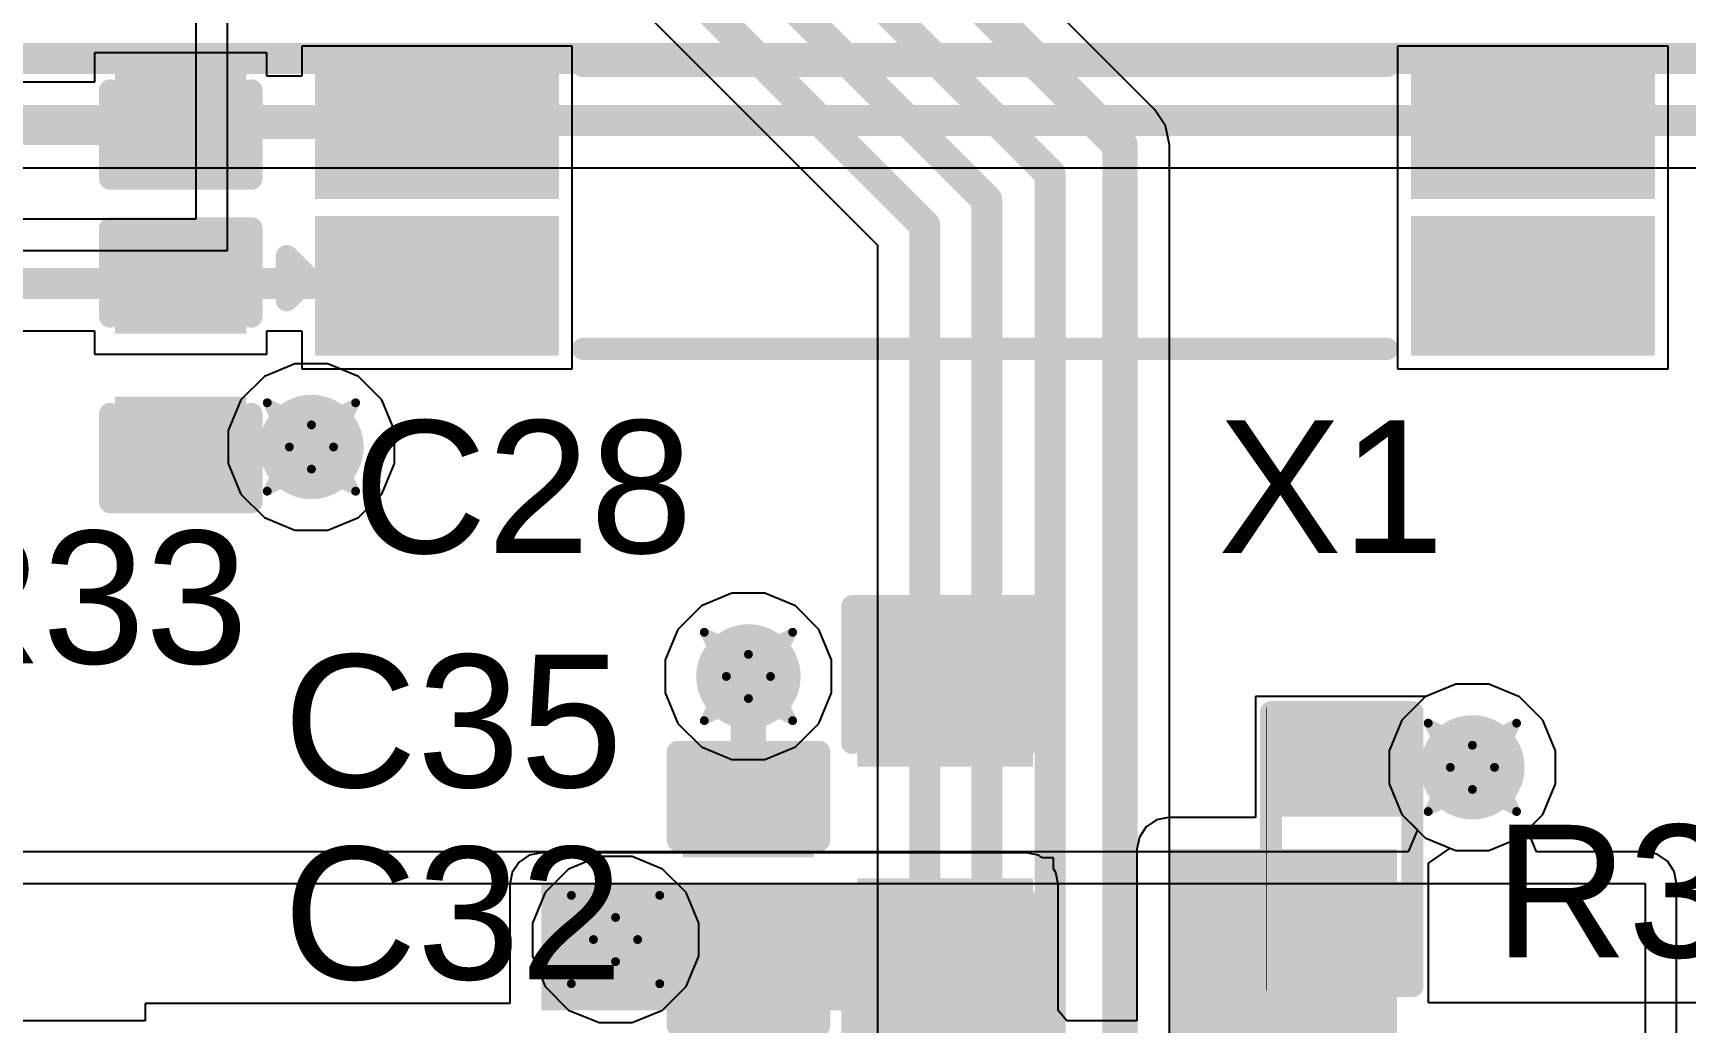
# Model space of a CAD drawing. Header units: inches. Extents: x -3 to 289, y -11 to 89.
# Drawn here: x 108.51 to 118.01, y 8.44 to 14.13 of the extents above; entities that cross this region are included whole.
import ezdxf

# ---------------------------------------------------------------- set-up
doc = ezdxf.new("R2010")
doc.units = ezdxf.units.IN
for name, color, linetype in [('Bottom Layer', 5, 'Continuous'), ('Drill Drawing', 1, 'Continuous'), ('Layer 1', 16, 'Continuous'), ('Layer 2', 76, 'Continuous'), ('Top Layer', 1, 'Continuous'), ('Top Overlay', 2, 'Continuous'), ('Top Paste', 8, 'Continuous'), ('Top Solder', 216, 'Continuous'), ('Via Holes', 16, 'Continuous')]:
    doc.layers.add(name, color=color, linetype=linetype)
doc.styles.add('Arial', font='', dxfattribs={"height": 0.2})
doc.styles.get('Arial').set_extended_font_data('Arial')

# ---------------------------------------------------------------- blocks, each defined once
blk = doc.blocks.new('MC_146__14')
at = {"layer": 'Top Layer'}
for points in [[(-3.75, 0.75), (-2.55, 0.75), (-2.55, 0.15), (-3.75, 0.15)], [(2.55, 0.75), (3.75, 0.75), (3.75, 0.15), (2.55, 0.15)], [(-3.75, -0.15), (-2.55, -0.15), (-2.55, -0.75), (-3.75, -0.75)], [(2.55, -0.15), (3.75, -0.15), (3.75, -0.75), (2.55, -0.75)]]:
    blk.add_hatch(color=1, dxfattribs=at).paths.add_polyline_path(points)
at = {"layer": 'Top Paste'}
for points in [[(-3.75, 0.75), (-2.55, 0.75), (-2.55, 0.15), (-3.75, 0.15)], [(2.55, 0.75), (3.75, 0.75), (3.75, 0.15), (2.55, 0.15)], [(-3.75, -0.15), (-2.55, -0.15), (-2.55, -0.75), (-3.75, -0.75)], [(2.55, -0.15), (3.75, -0.15), (3.75, -0.75), (2.55, -0.75)]]:
    blk.add_hatch(color=8, dxfattribs=at).paths.add_polyline_path(points)
at = {"layer": 'Top Solder'}
for points in [[(-3.8516, 0.8516), (-2.4484, 0.8516), (-2.4484, 0.0484), (-3.8516, 0.0484)], [(2.4484, 0.8516), (3.8516, 0.8516), (3.8516, 0.0484), (2.4484, 0.0484)], [(-3.8516, -0.0484), (-2.4484, -0.0484), (-2.4484, -0.8516), (-3.8516, -0.8516)], [(2.4484, -0.0484), (3.8516, -0.0484), (3.8516, -0.8516), (2.4484, -0.8516)]]:
    blk.add_hatch(color=216, dxfattribs=at).paths.add_polyline_path(points)
at = {"layer": 'Top Overlay'}
for points in [[(-2.3114, 0.8128, 0.127, 0.127, 0), (2.3114, 0.8128, 0.127, 0.127, 0)], [(-4.0132, -0.2794, 0.127, 0.127, 0), (-3.8862, -0.4064, 0.127, 0.127, 0)], [(-4.0132, -0.5334, 0.127, 0.127, 0), (-4.0132, -0.2794, 0.127, 0.127, 0)], [(-4.0132, -0.5334, 0.127, 0.127, 0), (-3.8862, -0.4064, 0.127, 0.127, 0)], [(-2.3114, -0.8128, 0.127, 0.127, 0), (2.3114, -0.8128, 0.127, 0.127, 0)]]:
    blk.add_lwpolyline(points, format="xyseb", dxfattribs=at)
for points in [[(-2.3432, 0.8128, 0.0635, 0.0635, 1), (-2.2797, 0.8128, 0.0635, 0.0635, 1)], [(2.2797, 0.8128, 0.0635, 0.0635, 1), (2.3432, 0.8128, 0.0635, 0.0635, 1)], [(-4.045, -0.2794, 0.0635, 0.0635, 1), (-3.9815, -0.2794, 0.0635, 0.0635, 1)], [(-4.045, -0.2794, 0.0635, 0.0635, 1), (-3.9815, -0.2794, 0.0635, 0.0635, 1)], [(-3.9179, -0.4064, 0.0635, 0.0635, 1), (-3.8544, -0.4064, 0.0635, 0.0635, 1)], [(-3.9179, -0.4064, 0.0635, 0.0635, 1), (-3.8544, -0.4064, 0.0635, 0.0635, 1)], [(-4.045, -0.5334, 0.0635, 0.0635, 1), (-3.9815, -0.5334, 0.0635, 0.0635, 1)], [(-4.045, -0.5334, 0.0635, 0.0635, 1), (-3.9815, -0.5334, 0.0635, 0.0635, 1)], [(-2.3432, -0.8128, 0.0635, 0.0635, 1), (-2.2797, -0.8128, 0.0635, 0.0635, 1)], [(2.2797, -0.8128, 0.0635, 0.0635, 1), (2.3432, -0.8128, 0.0635, 0.0635, 1)]]:
    blk.add_lwpolyline(points, format="xyseb", close=True, dxfattribs=at)
blk = doc.blocks.new('R___0402_35')
at = {"layer": 'Top Layer'}
for points in [[(-0.6985, -0.3175), (-0.6985, 0.3175), (-0.2413, 0.3175), (-0.2413, -0.3175)], [(0.2413, -0.3175), (0.2413, 0.3175), (0.6985, 0.3175), (0.6985, -0.3175)]]:
    blk.add_hatch(color=1, dxfattribs=at).paths.add_polyline_path(points)
at = {"layer": 'Top Paste'}
for points in [[(-0.6985, -0.3175), (-0.6985, 0.3175), (-0.2413, 0.3175), (-0.2413, -0.3175)], [(0.2413, -0.3175), (0.2413, 0.3175), (0.6985, 0.3175), (0.6985, -0.3175)]]:
    blk.add_hatch(color=8, dxfattribs=at).paths.add_polyline_path(points)
at = {"layer": 'Top Solder'}
for points in [[(-0.7535, -0.3725), (-0.7535, 0.3725), (-0.1863, 0.3725), (-0.1863, -0.3725)], [(0.1863, -0.3725), (0.1863, 0.3725), (0.7535, 0.3725), (0.7535, -0.3725)]]:
    blk.add_hatch(color=216, dxfattribs=at).paths.add_polyline_path(points)
at = {"layer": 'Top Overlay'}
for points in [[(0.7874, 0.4064, 0.127, 0.127, 0), (-0.7874, 0.4064, 0.127, 0.127, 0)], [(-0.7874, -0.4064, 0.127, 0.127, 0), (-0.7874, 0.4064, 0.127, 0.127, 0)], [(0.7874, -0.4064, 0.127, 0.127, 0), (0.7874, 0.4064, 0.127, 0.127, 0)], [(0.7874, -0.4064, 0.127, 0.127, 0), (-0.7874, -0.4064, 0.127, 0.127, 0)], [(0.8128, -0.4318, 0.00323, 0.00323, 0), (-0.8128, -0.4318, 0.00323, 0.00323, 0)]]:
    blk.add_lwpolyline(points, format="xyseb", dxfattribs=at)
for points in [[(-0.8191, 0.4064, 0.0635, 0.0635, 1), (-0.7556, 0.4064, 0.0635, 0.0635, 1)], [(-0.8191, 0.4064, 0.0635, 0.0635, 1), (-0.7556, 0.4064, 0.0635, 0.0635, 1)], [(0.7556, 0.4064, 0.0635, 0.0635, 1), (0.8191, 0.4064, 0.0635, 0.0635, 1)], [(0.7556, 0.4064, 0.0635, 0.0635, 1), (0.8191, 0.4064, 0.0635, 0.0635, 1)], [(-0.8191, -0.4064, 0.0635, 0.0635, 1), (-0.7556, -0.4064, 0.0635, 0.0635, 1)], [(-0.8191, -0.4064, 0.0635, 0.0635, 1), (-0.7556, -0.4064, 0.0635, 0.0635, 1)], [(0.7556, -0.4064, 0.0635, 0.0635, 1), (0.8191, -0.4064, 0.0635, 0.0635, 1)], [(0.7556, -0.4064, 0.0635, 0.0635, 1), (0.8191, -0.4064, 0.0635, 0.0635, 1)], [(-0.8136, -0.4318, 0.00161, 0.00161, 1), (-0.812, -0.4318, 0.00161, 0.00161, 1)], [(0.812, -0.4318, 0.00161, 0.00161, 1), (0.8136, -0.4318, 0.00161, 0.00161, 1)]]:
    blk.add_lwpolyline(points, format="xyseb", close=True, dxfattribs=at)
blk = doc.blocks.new('C___0603_118')
at = {"layer": 'Top Layer'}
for points in [[(-0.381, 0.4445), (-0.381, -0.4445), (-1.143, -0.4445), (-1.143, 0.4445)], [(1.143, 0.4445), (1.143, -0.4445), (0.381, -0.4445), (0.381, 0.4445)]]:
    blk.add_hatch(color=1, dxfattribs=at).paths.add_polyline_path(points)
at = {"layer": 'Top Paste'}
for points in [[(-0.381, 0.4445), (-0.381, -0.4445), (-1.143, -0.4445), (-1.143, 0.4445)], [(1.143, 0.4445), (1.143, -0.4445), (0.381, -0.4445), (0.381, 0.4445)]]:
    blk.add_hatch(color=8, dxfattribs=at).paths.add_polyline_path(points)
at = {"layer": 'Top Solder'}
for points in [[(-0.321, 0.5045), (-0.321, -0.5045), (-1.203, -0.5045), (-1.203, 0.5045)], [(1.203, 0.5045), (1.203, -0.5045), (0.321, -0.5045), (0.321, 0.5045)]]:
    blk.add_hatch(color=216, dxfattribs=at).paths.add_polyline_path(points)
at = {"layer": 'Top Overlay'}
for points in [[(-0.4572, 0.5334, 0.127, 0.127, 0), (-1.2446, 0.5334, 0.127, 0.127, 0)], [(-1.2446, -0.5334, 0.127, 0.127, 0), (-1.2446, 0.5334, 0.127, 0.127, 0)], [(1.2446, 0.5334, 0.127, 0.127, 0), (0.4572, 0.5334, 0.127, 0.127, 0)], [(1.2446, -0.5334, 0.127, 0.127, 0), (1.2446, 0.5334, 0.127, 0.127, 0)], [(-0.4572, -0.5334, 0.127, 0.127, 0), (-1.2446, -0.5334, 0.127, 0.127, 0)], [(1.2446, -0.5334, 0.127, 0.127, 0), (0.4572, -0.5334, 0.127, 0.127, 0)]]:
    blk.add_lwpolyline(points, format="xyseb", dxfattribs=at)
for points in [[(-1.2764, 0.5334, 0.0635, 0.0635, 1), (-1.2128, 0.5334, 0.0635, 0.0635, 1)], [(-1.2764, 0.5334, 0.0635, 0.0635, 1), (-1.2128, 0.5334, 0.0635, 0.0635, 1)], [(-0.4889, 0.5334, 0.0635, 0.0635, 1), (-0.4254, 0.5334, 0.0635, 0.0635, 1)], [(0.4254, 0.5334, 0.0635, 0.0635, 1), (0.4889, 0.5334, 0.0635, 0.0635, 1)], [(1.2128, 0.5334, 0.0635, 0.0635, 1), (1.2764, 0.5334, 0.0635, 0.0635, 1)], [(1.2128, 0.5334, 0.0635, 0.0635, 1), (1.2764, 0.5334, 0.0635, 0.0635, 1)], [(-1.2764, -0.5334, 0.0635, 0.0635, 1), (-1.2128, -0.5334, 0.0635, 0.0635, 1)], [(-1.2764, -0.5334, 0.0635, 0.0635, 1), (-1.2128, -0.5334, 0.0635, 0.0635, 1)], [(-0.4889, -0.5334, 0.0635, 0.0635, 1), (-0.4254, -0.5334, 0.0635, 0.0635, 1)], [(0.4254, -0.5334, 0.0635, 0.0635, 1), (0.4889, -0.5334, 0.0635, 0.0635, 1)], [(1.2128, -0.5334, 0.0635, 0.0635, 1), (1.2764, -0.5334, 0.0635, 0.0635, 1)], [(1.2128, -0.5334, 0.0635, 0.0635, 1), (1.2764, -0.5334, 0.0635, 0.0635, 1)]]:
    blk.add_lwpolyline(points, format="xyseb", close=True, dxfattribs=at)
blk = doc.blocks.new('____0402_121')
at = {"layer": 'Top Layer'}
for points in [[(-0.6985, -0.3175), (-0.6985, 0.3175), (-0.2413, 0.3175), (-0.2413, -0.3175)], [(0.2413, -0.3175), (0.2413, 0.3175), (0.6985, 0.3175), (0.6985, -0.3175)]]:
    blk.add_hatch(color=1, dxfattribs=at).paths.add_polyline_path(points)
at = {"layer": 'Top Paste'}
for points in [[(-0.6985, -0.3175), (-0.6985, 0.3175), (-0.2413, 0.3175), (-0.2413, -0.3175)], [(0.2413, -0.3175), (0.2413, 0.3175), (0.6985, 0.3175), (0.6985, -0.3175)]]:
    blk.add_hatch(color=8, dxfattribs=at).paths.add_polyline_path(points)
at = {"layer": 'Top Solder'}
for points in [[(-0.7585, -0.3775), (-0.7585, 0.3775), (-0.1813, 0.3775), (-0.1813, -0.3775)], [(0.1813, -0.3775), (0.1813, 0.3775), (0.7585, 0.3775), (0.7585, -0.3775)]]:
    blk.add_hatch(color=216, dxfattribs=at).paths.add_polyline_path(points)
at = {"layer": 'Top Overlay'}
for points in [[(-0.2794, 0.4064, 0.127, 0.127, 0), (-0.7874, 0.4064, 0.127, 0.127, 0)], [(-0.7874, -0.4064, 0.127, 0.127, 0), (-0.7874, 0.4064, 0.127, 0.127, 0)], [(0.7874, 0.4064, 0.127, 0.127, 0), (0.2794, 0.4064, 0.127, 0.127, 0)], [(0.7874, -0.4064, 0.127, 0.127, 0), (0.7874, 0.4064, 0.127, 0.127, 0)], [(-0.2794, -0.4064, 0.127, 0.127, 0), (-0.7874, -0.4064, 0.127, 0.127, 0)], [(0.7874, -0.4064, 0.127, 0.127, 0), (0.2794, -0.4064, 0.127, 0.127, 0)]]:
    blk.add_lwpolyline(points, format="xyseb", dxfattribs=at)
for points in [[(-0.8191, 0.4064, 0.0635, 0.0635, 1), (-0.7556, 0.4064, 0.0635, 0.0635, 1)], [(-0.8191, 0.4064, 0.0635, 0.0635, 1), (-0.7556, 0.4064, 0.0635, 0.0635, 1)], [(-0.3111, 0.4064, 0.0635, 0.0635, 1), (-0.2477, 0.4064, 0.0635, 0.0635, 1)], [(0.2477, 0.4064, 0.0635, 0.0635, 1), (0.3111, 0.4064, 0.0635, 0.0635, 1)], [(0.7556, 0.4064, 0.0635, 0.0635, 1), (0.8191, 0.4064, 0.0635, 0.0635, 1)], [(0.7556, 0.4064, 0.0635, 0.0635, 1), (0.8191, 0.4064, 0.0635, 0.0635, 1)], [(-0.8191, -0.4064, 0.0635, 0.0635, 1), (-0.7556, -0.4064, 0.0635, 0.0635, 1)], [(-0.8191, -0.4064, 0.0635, 0.0635, 1), (-0.7556, -0.4064, 0.0635, 0.0635, 1)], [(-0.3111, -0.4064, 0.0635, 0.0635, 1), (-0.2477, -0.4064, 0.0635, 0.0635, 1)], [(0.2477, -0.4064, 0.0635, 0.0635, 1), (0.3111, -0.4064, 0.0635, 0.0635, 1)], [(0.7556, -0.4064, 0.0635, 0.0635, 1), (0.8191, -0.4064, 0.0635, 0.0635, 1)], [(0.7556, -0.4064, 0.0635, 0.0635, 1), (0.8191, -0.4064, 0.0635, 0.0635, 1)]]:
    blk.add_lwpolyline(points, format="xyseb", close=True, dxfattribs=at)
blk = doc.blocks.new('C___0402_124')
at = {"layer": 'Top Layer'}
for points in [[(-0.6985, -0.3175), (-0.6985, 0.3175), (-0.2413, 0.3175), (-0.2413, -0.3175)], [(0.2413, -0.3175), (0.2413, 0.3175), (0.6985, 0.3175), (0.6985, -0.3175)]]:
    blk.add_hatch(color=1, dxfattribs=at).paths.add_polyline_path(points)
at = {"layer": 'Top Paste'}
for points in [[(-0.6985, -0.3175), (-0.6985, 0.3175), (-0.2413, 0.3175), (-0.2413, -0.3175)], [(0.2413, -0.3175), (0.2413, 0.3175), (0.6985, 0.3175), (0.6985, -0.3175)]]:
    blk.add_hatch(color=8, dxfattribs=at).paths.add_polyline_path(points)
at = {"layer": 'Top Solder'}
for points in [[(-0.7585, -0.3775), (-0.7585, 0.3775), (-0.1813, 0.3775), (-0.1813, -0.3775)], [(0.1813, -0.3775), (0.1813, 0.3775), (0.7585, 0.3775), (0.7585, -0.3775)]]:
    blk.add_hatch(color=216, dxfattribs=at).paths.add_polyline_path(points)
at = {"layer": 'Top Overlay'}
for points in [[(-0.7874, -0.4064, 0.127, 0.127, 0), (-0.7874, 0.4064, 0.127, 0.127, 0)], [(-0.2794, 0.4064, 0.127, 0.127, 0), (-0.7874, 0.4064, 0.127, 0.127, 0)], [(0.7874, 0.4064, 0.127, 0.127, 0), (0.2794, 0.4064, 0.127, 0.127, 0)], [(0.7874, -0.4064, 0.127, 0.127, 0), (0.7874, 0.4064, 0.127, 0.127, 0)], [(-0.2794, -0.4064, 0.127, 0.127, 0), (-0.7874, -0.4064, 0.127, 0.127, 0)], [(0.7874, -0.4064, 0.127, 0.127, 0), (0.2794, -0.4064, 0.127, 0.127, 0)]]:
    blk.add_lwpolyline(points, format="xyseb", dxfattribs=at)
for points in [[(-0.8191, 0.4064, 0.0635, 0.0635, 1), (-0.7556, 0.4064, 0.0635, 0.0635, 1)], [(-0.8191, 0.4064, 0.0635, 0.0635, 1), (-0.7556, 0.4064, 0.0635, 0.0635, 1)], [(-0.3111, 0.4064, 0.0635, 0.0635, 1), (-0.2477, 0.4064, 0.0635, 0.0635, 1)], [(0.2477, 0.4064, 0.0635, 0.0635, 1), (0.3111, 0.4064, 0.0635, 0.0635, 1)], [(0.7556, 0.4064, 0.0635, 0.0635, 1), (0.8191, 0.4064, 0.0635, 0.0635, 1)], [(0.7556, 0.4064, 0.0635, 0.0635, 1), (0.8191, 0.4064, 0.0635, 0.0635, 1)], [(-0.8191, -0.4064, 0.0635, 0.0635, 1), (-0.7556, -0.4064, 0.0635, 0.0635, 1)], [(-0.8191, -0.4064, 0.0635, 0.0635, 1), (-0.7556, -0.4064, 0.0635, 0.0635, 1)], [(-0.3111, -0.4064, 0.0635, 0.0635, 1), (-0.2477, -0.4064, 0.0635, 0.0635, 1)], [(0.2477, -0.4064, 0.0635, 0.0635, 1), (0.3111, -0.4064, 0.0635, 0.0635, 1)], [(0.7556, -0.4064, 0.0635, 0.0635, 1), (0.8191, -0.4064, 0.0635, 0.0635, 1)], [(0.7556, -0.4064, 0.0635, 0.0635, 1), (0.8191, -0.4064, 0.0635, 0.0635, 1)]]:
    blk.add_lwpolyline(points, format="xyseb", close=True, dxfattribs=at)
blk = doc.blocks.new('C___0402_125')
at = {"layer": 'Top Layer'}
for points in [[(-0.6985, -0.3175), (-0.6985, 0.3175), (-0.2413, 0.3175), (-0.2413, -0.3175)], [(0.2413, -0.3175), (0.2413, 0.3175), (0.6985, 0.3175), (0.6985, -0.3175)]]:
    blk.add_hatch(color=1, dxfattribs=at).paths.add_polyline_path(points)
at = {"layer": 'Top Paste'}
for points in [[(-0.6985, -0.3175), (-0.6985, 0.3175), (-0.2413, 0.3175), (-0.2413, -0.3175)], [(0.2413, -0.3175), (0.2413, 0.3175), (0.6985, 0.3175), (0.6985, -0.3175)]]:
    blk.add_hatch(color=8, dxfattribs=at).paths.add_polyline_path(points)
at = {"layer": 'Top Solder'}
for points in [[(-0.7585, -0.3775), (-0.7585, 0.3775), (-0.1813, 0.3775), (-0.1813, -0.3775)], [(0.1813, -0.3775), (0.1813, 0.3775), (0.7585, 0.3775), (0.7585, -0.3775)]]:
    blk.add_hatch(color=216, dxfattribs=at).paths.add_polyline_path(points)
at = {"layer": 'Top Overlay'}
for points in [[(-0.7874, 0.4064, 0.127, 0.127, 0), (-0.7874, -0.4064, 0.127, 0.127, 0)], [(-0.7874, 0.4064, 0.127, 0.127, 0), (-0.2794, 0.4064, 0.127, 0.127, 0)], [(0.2794, 0.4064, 0.127, 0.127, 0), (0.7874, 0.4064, 0.127, 0.127, 0)], [(0.7874, 0.4064, 0.127, 0.127, 0), (0.7874, -0.4064, 0.127, 0.127, 0)], [(-0.7874, -0.4064, 0.127, 0.127, 0), (-0.2794, -0.4064, 0.127, 0.127, 0)], [(0.2794, -0.4064, 0.127, 0.127, 0), (0.7874, -0.4064, 0.127, 0.127, 0)]]:
    blk.add_lwpolyline(points, format="xyseb", dxfattribs=at)
for points in [[(-0.8191, 0.4064, 0.0635, 0.0635, 1), (-0.7556, 0.4064, 0.0635, 0.0635, 1)], [(-0.8191, 0.4064, 0.0635, 0.0635, 1), (-0.7556, 0.4064, 0.0635, 0.0635, 1)], [(-0.3111, 0.4064, 0.0635, 0.0635, 1), (-0.2477, 0.4064, 0.0635, 0.0635, 1)], [(0.2477, 0.4064, 0.0635, 0.0635, 1), (0.3111, 0.4064, 0.0635, 0.0635, 1)], [(0.7556, 0.4064, 0.0635, 0.0635, 1), (0.8191, 0.4064, 0.0635, 0.0635, 1)], [(0.7556, 0.4064, 0.0635, 0.0635, 1), (0.8191, 0.4064, 0.0635, 0.0635, 1)], [(-0.8191, -0.4064, 0.0635, 0.0635, 1), (-0.7556, -0.4064, 0.0635, 0.0635, 1)], [(-0.8191, -0.4064, 0.0635, 0.0635, 1), (-0.7556, -0.4064, 0.0635, 0.0635, 1)], [(-0.3111, -0.4064, 0.0635, 0.0635, 1), (-0.2477, -0.4064, 0.0635, 0.0635, 1)], [(0.2477, -0.4064, 0.0635, 0.0635, 1), (0.3111, -0.4064, 0.0635, 0.0635, 1)], [(0.7556, -0.4064, 0.0635, 0.0635, 1), (0.8191, -0.4064, 0.0635, 0.0635, 1)], [(0.7556, -0.4064, 0.0635, 0.0635, 1), (0.8191, -0.4064, 0.0635, 0.0635, 1)]]:
    blk.add_lwpolyline(points, format="xyseb", close=True, dxfattribs=at)

msp = doc.modelspace()

# ---------------------------------------------------------------- hatches: boundary and pattern name
at = {"layer": 'Bottom Layer'}
h = msp.add_hatch(color=5, dxfattribs=at)
edge = h.paths.add_edge_path()
edge.add_arc((110.1108, 11.7545), 0.3, 0, 360)
h = msp.add_hatch(color=5, dxfattribs=at)
edge = h.paths.add_edge_path()
edge.add_arc((112.6229, 10.4355), 0.3, 0, 360)
h = msp.add_hatch(color=5, dxfattribs=at)
edge = h.paths.add_edge_path()
edge.add_arc((116.7846, 9.913), 0.3, 0, 360)
h = msp.add_hatch(color=5, dxfattribs=at)
edge = h.paths.add_edge_path()
edge.add_arc((111.859, 8.9232), 0.3, 0, 360)
at = {"layer": 'Layer 1'}
h = msp.add_hatch(color=16, dxfattribs=at)
edge = h.paths.add_edge_path()
edge.add_arc((110.1108, 11.7545), 0.3, 0, 360)
h = msp.add_hatch(color=16, dxfattribs=at)
edge = h.paths.add_edge_path()
edge.add_arc((112.6229, 10.4355), 0.3, 0, 360)
h = msp.add_hatch(color=16, dxfattribs=at)
edge = h.paths.add_edge_path()
edge.add_arc((116.7846, 9.913), 0.3, 0, 360)
h = msp.add_hatch(color=16, dxfattribs=at)
edge = h.paths.add_edge_path()
edge.add_arc((111.859, 8.9232), 0.3, 0, 360)
at = {"layer": 'Layer 2'}
h = msp.add_hatch(color=76, dxfattribs=at)
edge = h.paths.add_edge_path()
edge.add_arc((110.1108, 11.7545), 0.3, 0, 360)
h = msp.add_hatch(color=76, dxfattribs=at)
edge = h.paths.add_edge_path()
edge.add_arc((112.6229, 10.4355), 0.3, 0, 360)
h = msp.add_hatch(color=76, dxfattribs=at)
edge = h.paths.add_edge_path()
edge.add_arc((116.7846, 9.913), 0.3, 0, 360)
h = msp.add_hatch(color=76, dxfattribs=at)
edge = h.paths.add_edge_path()
edge.add_arc((111.859, 8.9232), 0.3, 0, 360)
at = {"layer": 'Top Layer'}
h = msp.add_hatch(color=1, dxfattribs=at)
edge = h.paths.add_edge_path()
edge.add_arc((110.1108, 11.7545), 0.3, 0, 360)
h = msp.add_hatch(color=1, dxfattribs=at)
edge = h.paths.add_edge_path()
edge.add_arc((112.6229, 10.4355), 0.3, 0, 360)
h = msp.add_hatch(color=1, dxfattribs=at)
edge = h.paths.add_edge_path()
edge.add_arc((116.7846, 9.913), 0.3, 0, 360)
for points in [[(115.0376, 6.9917), (116.351, 6.9917), (116.351, 9.4431), (115.0376, 9.4431)], [(111.4325, 8.516), (114.2219, 8.516), (114.2219, 9.24), (111.4325, 9.24)]]:
    msp.add_hatch(color=1, dxfattribs=at).paths.add_polyline_path(points)
h = msp.add_hatch(color=1, dxfattribs=at)
edge = h.paths.add_edge_path()
edge.add_arc((111.859, 8.9232), 0.3, 0, 360)
at = {"layer": 'Via Holes'}
h = msp.add_hatch(color=7, dxfattribs=at)
edge = h.paths.add_edge_path()
edge.add_arc((110.1108, 11.7545), 0.15, 0, 360)
h = msp.add_hatch(color=7, dxfattribs=at)
edge = h.paths.add_edge_path()
edge.add_arc((112.6229, 10.4355), 0.15, 0, 360)
h = msp.add_hatch(color=7, dxfattribs=at)
edge = h.paths.add_edge_path()
edge.add_arc((116.7846, 9.913), 0.15, 0, 360)
h = msp.add_hatch(color=7, dxfattribs=at)
edge = h.paths.add_edge_path()
edge.add_arc((111.859, 8.9232), 0.15, 0, 360)

# ---------------------------------------------------------------- linework, layer by layer
at = {"layer": 'Bottom Layer'}
for p, q in [((106.097, 13.3595), (122.3457, 13.3595)), ((116.6896, 10.3908), (116.5139, 10.3181)), ((116.8796, 10.3908), (116.6896, 10.3908)), ((117.0553, 10.3181), (116.8796, 10.3908)), ((116.5139, 10.3181), (116.3795, 10.1837)), ((117.1897, 10.1837), (117.0553, 10.3181)), ((116.3795, 10.1837), (116.3068, 10.0081)), ((117.2624, 10.0081), (117.1897, 10.1837)), ((116.3068, 10.0081), (116.3068, 9.818)), ((117.2624, 9.818), (117.2624, 10.0081)), ((116.3068, 9.818), (116.3795, 9.6424)), ((117.1897, 9.6424), (117.2624, 9.818)), ((116.3795, 9.6424), (116.468, 9.5539)), ((117.1012, 9.5539), (117.1897, 9.6424)), ((116.468, 9.5539), (116.4154, 9.4269)), ((117.1538, 9.4269), (117.1012, 9.5539)), ((116.4154, 9.4269), (102.1836, 9.4269)), ((117.7772, 9.4269), (117.1538, 9.4269)), ((117.8465, 9.4131), (117.7772, 9.4269)), ((117.9054, 9.3738), (117.8465, 9.4131)), ((117.9447, 9.315), (117.9054, 9.3738)), ((117.9585, 9.2456), (117.9447, 9.315)), ((98.8248, 9.2456), (117.7772, 9.2456)), ((117.7772, 9.2456), (117.7772, 4.475)), ((117.9585, 4.4988), (117.9585, 9.2456))]:
    msp.add_line(p, q, dxfattribs=at)
for points in [[(106.9584, 13.987, 0.1778, 0.1778, 0), (121.1916, 13.987, 0.1778, 0.1778, 0)], [(106.097, 13.6314, 0.1778, 0.1778, 0), (122.3457, 13.6314, 0.1778, 0.1778, 0)]]:
    msp.add_lwpolyline(points, format="xyseb", dxfattribs=at)
at = {"layer": 'Drill Drawing'}
for points in [[(109.8568, 12.0085, 0.0508, 0.0508, 0), (110.1108, 11.8815, 0.0508, 0.0508, 0)], [(109.8568, 12.0085, 0.0508, 0.0508, 0), (109.9838, 11.7545, 0.0508, 0.0508, 0)], [(110.1108, 11.8815, 0.0508, 0.0508, 0), (110.3648, 12.0085, 0.0508, 0.0508, 0)], [(110.2378, 11.7545, 0.0508, 0.0508, 0), (110.3648, 12.0085, 0.0508, 0.0508, 0)], [(109.8568, 11.5005, 0.0508, 0.0508, 0), (109.9838, 11.7545, 0.0508, 0.0508, 0)], [(110.2378, 11.7545, 0.0508, 0.0508, 0), (110.3648, 11.5005, 0.0508, 0.0508, 0)], [(109.8568, 11.5005, 0.0508, 0.0508, 0), (110.1108, 11.6275, 0.0508, 0.0508, 0)], [(110.1108, 11.6275, 0.0508, 0.0508, 0), (110.3648, 11.5005, 0.0508, 0.0508, 0)], [(112.3689, 10.6895, 0.0508, 0.0508, 0), (112.6229, 10.5625, 0.0508, 0.0508, 0)], [(112.3689, 10.6895, 0.0508, 0.0508, 0), (112.4959, 10.4355, 0.0508, 0.0508, 0)], [(112.6229, 10.5625, 0.0508, 0.0508, 0), (112.8769, 10.6895, 0.0508, 0.0508, 0)], [(112.7499, 10.4355, 0.0508, 0.0508, 0), (112.8769, 10.6895, 0.0508, 0.0508, 0)], [(112.3689, 10.1815, 0.0508, 0.0508, 0), (112.4959, 10.4355, 0.0508, 0.0508, 0)], [(112.7499, 10.4355, 0.0508, 0.0508, 0), (112.8769, 10.1815, 0.0508, 0.0508, 0)], [(112.3689, 10.1815, 0.0508, 0.0508, 0), (112.6229, 10.3085, 0.0508, 0.0508, 0)], [(112.6229, 10.3085, 0.0508, 0.0508, 0), (112.8769, 10.1815, 0.0508, 0.0508, 0)], [(116.5306, 10.167, 0.0508, 0.0508, 0), (116.7846, 10.04, 0.0508, 0.0508, 0)], [(116.5306, 10.167, 0.0508, 0.0508, 0), (116.6576, 9.913, 0.0508, 0.0508, 0)], [(116.7846, 10.04, 0.0508, 0.0508, 0), (117.0386, 10.167, 0.0508, 0.0508, 0)], [(116.9116, 9.913, 0.0508, 0.0508, 0), (117.0386, 10.167, 0.0508, 0.0508, 0)], [(116.5306, 9.659, 0.0508, 0.0508, 0), (116.6576, 9.913, 0.0508, 0.0508, 0)], [(116.9116, 9.913, 0.0508, 0.0508, 0), (117.0386, 9.659, 0.0508, 0.0508, 0)], [(116.5306, 9.659, 0.0508, 0.0508, 0), (116.7846, 9.786, 0.0508, 0.0508, 0)], [(116.7846, 9.786, 0.0508, 0.0508, 0), (117.0386, 9.659, 0.0508, 0.0508, 0)], [(111.605, 9.1772, 0.0508, 0.0508, 0), (111.859, 9.0502, 0.0508, 0.0508, 0)], [(111.605, 9.1772, 0.0508, 0.0508, 0), (111.732, 8.9232, 0.0508, 0.0508, 0)], [(111.859, 9.0502, 0.0508, 0.0508, 0), (112.113, 9.1772, 0.0508, 0.0508, 0)], [(111.986, 8.9232, 0.0508, 0.0508, 0), (112.113, 9.1772, 0.0508, 0.0508, 0)], [(111.605, 8.6692, 0.0508, 0.0508, 0), (111.732, 8.9232, 0.0508, 0.0508, 0)], [(111.986, 8.9232, 0.0508, 0.0508, 0), (112.113, 8.6692, 0.0508, 0.0508, 0)], [(111.605, 8.6692, 0.0508, 0.0508, 0), (111.859, 8.7962, 0.0508, 0.0508, 0)], [(111.859, 8.7962, 0.0508, 0.0508, 0), (112.113, 8.6692, 0.0508, 0.0508, 0)]]:
    msp.add_lwpolyline(points, format="xyseb", dxfattribs=at)
for points in [[(109.8441, 12.0085, 0.0254, 0.0254, 1), (109.8695, 12.0085, 0.0254, 0.0254, 1)], [(109.8441, 12.0085, 0.0254, 0.0254, 1), (109.8695, 12.0085, 0.0254, 0.0254, 1)], [(110.3521, 12.0085, 0.0254, 0.0254, 1), (110.3775, 12.0085, 0.0254, 0.0254, 1)], [(110.3521, 12.0085, 0.0254, 0.0254, 1), (110.3775, 12.0085, 0.0254, 0.0254, 1)], [(110.0981, 11.8815, 0.0254, 0.0254, 1), (110.1235, 11.8815, 0.0254, 0.0254, 1)], [(110.0981, 11.8815, 0.0254, 0.0254, 1), (110.1235, 11.8815, 0.0254, 0.0254, 1)], [(109.9711, 11.7545, 0.0254, 0.0254, 1), (109.9965, 11.7545, 0.0254, 0.0254, 1)], [(109.9711, 11.7545, 0.0254, 0.0254, 1), (109.9965, 11.7545, 0.0254, 0.0254, 1)], [(110.2251, 11.7545, 0.0254, 0.0254, 1), (110.2505, 11.7545, 0.0254, 0.0254, 1)], [(110.2251, 11.7545, 0.0254, 0.0254, 1), (110.2505, 11.7545, 0.0254, 0.0254, 1)], [(110.0981, 11.6275, 0.0254, 0.0254, 1), (110.1235, 11.6275, 0.0254, 0.0254, 1)], [(110.0981, 11.6275, 0.0254, 0.0254, 1), (110.1235, 11.6275, 0.0254, 0.0254, 1)], [(109.8441, 11.5005, 0.0254, 0.0254, 1), (109.8695, 11.5005, 0.0254, 0.0254, 1)], [(109.8441, 11.5005, 0.0254, 0.0254, 1), (109.8695, 11.5005, 0.0254, 0.0254, 1)], [(110.3521, 11.5005, 0.0254, 0.0254, 1), (110.3775, 11.5005, 0.0254, 0.0254, 1)], [(110.3521, 11.5005, 0.0254, 0.0254, 1), (110.3775, 11.5005, 0.0254, 0.0254, 1)], [(112.3562, 10.6895, 0.0254, 0.0254, 1), (112.3816, 10.6895, 0.0254, 0.0254, 1)], [(112.3562, 10.6895, 0.0254, 0.0254, 1), (112.3816, 10.6895, 0.0254, 0.0254, 1)], [(112.8642, 10.6895, 0.0254, 0.0254, 1), (112.8896, 10.6895, 0.0254, 0.0254, 1)], [(112.8642, 10.6895, 0.0254, 0.0254, 1), (112.8896, 10.6895, 0.0254, 0.0254, 1)], [(112.6102, 10.5625, 0.0254, 0.0254, 1), (112.6356, 10.5625, 0.0254, 0.0254, 1)], [(112.6102, 10.5625, 0.0254, 0.0254, 1), (112.6356, 10.5625, 0.0254, 0.0254, 1)], [(112.4832, 10.4355, 0.0254, 0.0254, 1), (112.5086, 10.4355, 0.0254, 0.0254, 1)], [(112.4832, 10.4355, 0.0254, 0.0254, 1), (112.5086, 10.4355, 0.0254, 0.0254, 1)], [(112.7372, 10.4355, 0.0254, 0.0254, 1), (112.7626, 10.4355, 0.0254, 0.0254, 1)], [(112.7372, 10.4355, 0.0254, 0.0254, 1), (112.7626, 10.4355, 0.0254, 0.0254, 1)], [(112.6102, 10.3085, 0.0254, 0.0254, 1), (112.6356, 10.3085, 0.0254, 0.0254, 1)], [(112.6102, 10.3085, 0.0254, 0.0254, 1), (112.6356, 10.3085, 0.0254, 0.0254, 1)], [(112.3562, 10.1815, 0.0254, 0.0254, 1), (112.3816, 10.1815, 0.0254, 0.0254, 1)], [(112.3562, 10.1815, 0.0254, 0.0254, 1), (112.3816, 10.1815, 0.0254, 0.0254, 1)], [(112.8642, 10.1815, 0.0254, 0.0254, 1), (112.8896, 10.1815, 0.0254, 0.0254, 1)], [(112.8642, 10.1815, 0.0254, 0.0254, 1), (112.8896, 10.1815, 0.0254, 0.0254, 1)], [(116.5179, 10.167, 0.0254, 0.0254, 1), (116.5433, 10.167, 0.0254, 0.0254, 1)], [(116.5179, 10.167, 0.0254, 0.0254, 1), (116.5433, 10.167, 0.0254, 0.0254, 1)], [(117.0259, 10.167, 0.0254, 0.0254, 1), (117.0513, 10.167, 0.0254, 0.0254, 1)], [(117.0259, 10.167, 0.0254, 0.0254, 1), (117.0513, 10.167, 0.0254, 0.0254, 1)], [(116.7719, 10.04, 0.0254, 0.0254, 1), (116.7973, 10.04, 0.0254, 0.0254, 1)], [(116.7719, 10.04, 0.0254, 0.0254, 1), (116.7973, 10.04, 0.0254, 0.0254, 1)], [(116.6449, 9.913, 0.0254, 0.0254, 1), (116.6703, 9.913, 0.0254, 0.0254, 1)], [(116.6449, 9.913, 0.0254, 0.0254, 1), (116.6703, 9.913, 0.0254, 0.0254, 1)], [(116.8989, 9.913, 0.0254, 0.0254, 1), (116.9243, 9.913, 0.0254, 0.0254, 1)], [(116.8989, 9.913, 0.0254, 0.0254, 1), (116.9243, 9.913, 0.0254, 0.0254, 1)], [(116.7719, 9.786, 0.0254, 0.0254, 1), (116.7973, 9.786, 0.0254, 0.0254, 1)], [(116.7719, 9.786, 0.0254, 0.0254, 1), (116.7973, 9.786, 0.0254, 0.0254, 1)], [(116.5179, 9.659, 0.0254, 0.0254, 1), (116.5433, 9.659, 0.0254, 0.0254, 1)], [(116.5179, 9.659, 0.0254, 0.0254, 1), (116.5433, 9.659, 0.0254, 0.0254, 1)], [(117.0259, 9.659, 0.0254, 0.0254, 1), (117.0513, 9.659, 0.0254, 0.0254, 1)], [(117.0259, 9.659, 0.0254, 0.0254, 1), (117.0513, 9.659, 0.0254, 0.0254, 1)], [(111.5923, 9.1772, 0.0254, 0.0254, 1), (111.6177, 9.1772, 0.0254, 0.0254, 1)], [(111.5923, 9.1772, 0.0254, 0.0254, 1), (111.6177, 9.1772, 0.0254, 0.0254, 1)], [(112.1003, 9.1772, 0.0254, 0.0254, 1), (112.1257, 9.1772, 0.0254, 0.0254, 1)], [(112.1003, 9.1772, 0.0254, 0.0254, 1), (112.1257, 9.1772, 0.0254, 0.0254, 1)], [(111.8463, 9.0502, 0.0254, 0.0254, 1), (111.8717, 9.0502, 0.0254, 0.0254, 1)], [(111.8463, 9.0502, 0.0254, 0.0254, 1), (111.8717, 9.0502, 0.0254, 0.0254, 1)], [(111.7193, 8.9232, 0.0254, 0.0254, 1), (111.7447, 8.9232, 0.0254, 0.0254, 1)], [(111.7193, 8.9232, 0.0254, 0.0254, 1), (111.7447, 8.9232, 0.0254, 0.0254, 1)], [(111.9733, 8.9232, 0.0254, 0.0254, 1), (111.9987, 8.9232, 0.0254, 0.0254, 1)], [(111.9733, 8.9232, 0.0254, 0.0254, 1), (111.9987, 8.9232, 0.0254, 0.0254, 1)], [(111.8463, 8.7962, 0.0254, 0.0254, 1), (111.8717, 8.7962, 0.0254, 0.0254, 1)], [(111.8463, 8.7962, 0.0254, 0.0254, 1), (111.8717, 8.7962, 0.0254, 0.0254, 1)], [(111.5923, 8.6692, 0.0254, 0.0254, 1), (111.6177, 8.6692, 0.0254, 0.0254, 1)], [(111.5923, 8.6692, 0.0254, 0.0254, 1), (111.6177, 8.6692, 0.0254, 0.0254, 1)], [(112.1003, 8.6692, 0.0254, 0.0254, 1), (112.1257, 8.6692, 0.0254, 0.0254, 1)], [(112.1003, 8.6692, 0.0254, 0.0254, 1), (112.1257, 8.6692, 0.0254, 0.0254, 1)]]:
    msp.add_lwpolyline(points, format="xyseb", close=True, dxfattribs=at)
at = {"layer": 'Layer 1'}
for p, q in [((116.6896, 10.3908), (116.5139, 10.3181)), ((116.8796, 10.3908), (116.6896, 10.3908)), ((117.0553, 10.3181), (116.8796, 10.3908)), ((116.5139, 10.3181), (116.3795, 10.1837)), ((117.1897, 10.1837), (117.0553, 10.3181)), ((116.3795, 10.1837), (116.3068, 10.0081)), ((117.2624, 10.0081), (117.1897, 10.1837)), ((116.3068, 10.0081), (116.3068, 9.818)), ((117.2624, 9.818), (117.2624, 10.0081)), ((116.3068, 9.818), (116.3795, 9.6424)), ((117.1897, 9.6424), (117.2624, 9.818)), ((116.3795, 9.6424), (116.5139, 9.508)), ((117.0553, 9.508), (117.1897, 9.6424)), ((116.5139, 9.508), (116.6896, 9.4352)), ((116.8796, 9.4352), (117.0553, 9.508)), ((116.6896, 9.4352), (116.8796, 9.4352)), ((111.5883, 9.3282), (111.4539, 9.1938)), ((111.7639, 9.401), (111.5883, 9.3282)), ((111.954, 9.401), (111.7639, 9.401)), ((112.1296, 9.3282), (111.954, 9.401)), ((112.264, 9.1938), (112.1296, 9.3282)), ((111.4539, 9.1938), (111.3812, 9.0182)), ((112.3368, 9.0182), (112.264, 9.1938)), ((111.3812, 9.0182), (111.3812, 8.8281)), ((112.3368, 8.8281), (112.3368, 9.0182)), ((111.3812, 8.8281), (111.4539, 8.6525)), ((112.264, 8.6525), (112.3368, 8.8281)), ((111.4539, 8.6525), (111.5883, 8.5181)), ((112.1296, 8.5181), (112.264, 8.6525)), ((111.5883, 8.5181), (111.7639, 8.4454)), ((111.954, 8.4454), (112.1296, 8.5181)), ((111.7639, 8.4454), (111.954, 8.4454))]:
    msp.add_line(p, q, dxfattribs=at)
at = {"layer": 'Layer 2'}
for p, q in [((114.9593, 13.6933), (109.6283, 19.0243)), ((109.8028, 16.4771), (113.3651, 12.9149)), ((109.6283, 12.8832), (109.6283, 16.3877)), ((109.447, 16.1087), (109.447, 13.0645)), ((115.0211, 13.6009), (114.9593, 13.6933)), ((114.9593, 13.6933), (114.9593, 13.6933)), ((115.0428, 13.4919), (115.0211, 13.6009)), ((115.0428, 13.4918), (115.0428, 13.4919)), ((115.0428, 7.2846), (115.0428, 13.4918)), ((109.447, 13.0645), (98.8644, 13.0645)), ((98.8644, 12.8832), (109.6283, 12.8832)), ((113.3651, 12.9149), (113.3651, 7.3848)), ((110.0158, 12.2323), (109.8402, 12.1595)), ((110.2059, 12.2323), (110.0158, 12.2323)), ((110.3815, 12.1595), (110.2059, 12.2323)), ((109.8402, 12.1595), (109.7058, 12.0251)), ((110.5159, 12.0251), (110.3815, 12.1595)), ((109.7058, 12.0251), (109.633, 11.8495)), ((110.5886, 11.8495), (110.5159, 12.0251)), ((109.633, 11.8495), (109.633, 11.6594)), ((110.5886, 11.6594), (110.5886, 11.8495)), ((109.633, 11.6594), (109.7058, 11.4838)), ((110.5159, 11.4838), (110.5886, 11.6594)), ((109.7058, 11.4838), (109.8402, 11.3494)), ((110.3815, 11.3494), (110.5159, 11.4838)), ((109.8402, 11.3494), (110.0158, 11.2767)), ((110.2059, 11.2767), (110.3815, 11.3494)), ((110.0158, 11.2767), (110.2059, 11.2767)), ((112.3523, 10.8406), (112.2179, 10.7062)), ((112.5279, 10.9133), (112.3523, 10.8406)), ((112.718, 10.9133), (112.5279, 10.9133)), ((112.8936, 10.8406), (112.718, 10.9133)), ((113.028, 10.7062), (112.8936, 10.8406)), ((112.2179, 10.7062), (112.1451, 10.5306)), ((113.1007, 10.5306), (113.028, 10.7062)), ((112.1451, 10.5306), (112.1451, 10.3405)), ((113.1007, 10.3405), (113.1007, 10.5306)), ((112.1451, 10.3405), (112.2179, 10.1649)), ((113.028, 10.1649), (113.1007, 10.3405)), ((112.2179, 10.1649), (112.3523, 10.0305)), ((112.8936, 10.0305), (113.028, 10.1649)), ((112.3523, 10.0305), (112.5279, 9.9577)), ((112.718, 9.9577), (112.8936, 10.0305)), ((112.5279, 9.9577), (112.718, 9.9577)), ((111.5883, 9.3282), (111.4539, 9.1938)), ((111.7639, 9.401), (111.5883, 9.3282)), ((111.954, 9.401), (111.7639, 9.401)), ((112.1296, 9.3282), (111.954, 9.401)), ((112.264, 9.1938), (112.1296, 9.3282)), ((111.4539, 9.1938), (111.3812, 9.0182)), ((112.3368, 9.0182), (112.264, 9.1938)), ((111.3812, 9.0182), (111.3812, 8.8281)), ((112.3368, 8.8281), (112.3368, 9.0182)), ((111.3812, 8.8281), (111.4539, 8.6525)), ((112.264, 8.6525), (112.3368, 8.8281)), ((111.4539, 8.6525), (111.5883, 8.5181)), ((112.1296, 8.5181), (112.264, 8.6525)), ((111.5883, 8.5181), (111.7639, 8.4454)), ((111.954, 8.4454), (112.1296, 8.5181)), ((111.7639, 8.4454), (111.954, 8.4454))]:
    msp.add_line(p, q, dxfattribs=at)
for points in [[(103.4709, 24.2116, 0.1778, 0.1778, 0), (114.3568, 13.3257, 0.1778, 0.1778, 0)], [(103.32, 23.8474, 0.1778, 0.1778, 0), (113.9926, 13.1749, 0.1778, 0.1778, 0)], [(103.1727, 23.4918, 0.1778, 0.1778, 0), (113.637, 13.0276, 0.1778, 0.1778, 0)], [(109.1157, 19.134, 0.2032, 0.2032, 0), (114.7579, 13.4919, 0.2032, 0.2032, 0)], [(114.7579, 7.1666, 0.2032, 0.2032, 0), (114.7579, 13.4919, 0.2032, 0.2032, 0)], [(114.3568, 6.654, 0.1778, 0.1778, 0), (114.3568, 13.3257, 0.1778, 0.1778, 0)], [(113.9926, 6.4617, 0.1778, 0.1778, 0), (113.9926, 13.1749, 0.1778, 0.1778, 0)], [(113.637, 7.2722, 0.1778, 0.1778, 0), (113.637, 13.0276, 0.1778, 0.1778, 0)]]:
    msp.add_lwpolyline(points, format="xyseb", dxfattribs=at)
for points in [[(114.7071, 13.4919, 0.1016, 0.1016, 1), (114.8087, 13.4919, 0.1016, 0.1016, 1)], [(114.7071, 13.4919, 0.1016, 0.1016, 1), (114.8087, 13.4919, 0.1016, 0.1016, 1)], [(114.3123, 13.3257, 0.0889, 0.0889, 1), (114.4012, 13.3257, 0.0889, 0.0889, 1)], [(114.3123, 13.3257, 0.0889, 0.0889, 1), (114.4012, 13.3257, 0.0889, 0.0889, 1)], [(113.9481, 13.1749, 0.0889, 0.0889, 1), (114.037, 13.1749, 0.0889, 0.0889, 1)], [(113.9481, 13.1749, 0.0889, 0.0889, 1), (114.037, 13.1749, 0.0889, 0.0889, 1)], [(113.5925, 13.0276, 0.0889, 0.0889, 1), (113.6814, 13.0276, 0.0889, 0.0889, 1)], [(113.5925, 13.0276, 0.0889, 0.0889, 1), (113.6814, 13.0276, 0.0889, 0.0889, 1)]]:
    msp.add_lwpolyline(points, format="xyseb", close=True, dxfattribs=at)
at = {"layer": 'Top Layer'}
for p, q in [((109.855, 14.0203), (108.8644, 14.0203)), ((108.8644, 14.0203), (108.8644, 13.8508)), ((109.855, 13.8858), (109.855, 14.0203)), ((111.6103, 14.0591), (110.0547, 14.0591)), ((110.0547, 14.0591), (110.0547, 13.8858)), ((111.6103, 13.1035), (111.6103, 14.0591)), ((117.9103, 14.0591), (116.3547, 14.0591)), ((116.3547, 14.0591), (116.3547, 13.1035)), ((117.9103, 13.1035), (117.9103, 14.0591)), ((110.0547, 13.8858), (109.855, 13.8858)), ((108.8644, 13.8508), (106.3653, 13.8508)), ((111.6103, 12.2035), (111.6103, 13.1035)), ((116.3547, 13.1035), (116.3547, 12.2035)), ((117.9103, 12.2035), (117.9103, 13.1035)), ((108.3881, 12.4224), (108.8644, 12.4224)), ((108.8644, 12.4224), (108.8644, 12.2879)), ((109.855, 12.2879), (109.855, 12.4224)), ((109.855, 12.4224), (110.0547, 12.4224)), ((110.0547, 12.4224), (110.0547, 12.2035)), ((108.8644, 12.2879), (109.855, 12.2879)), ((110.0547, 12.2035), (111.6103, 12.2035)), ((116.3547, 12.2035), (117.9103, 12.2035)), ((116.6896, 10.3908), (116.5172, 10.3194)), ((116.8796, 10.3908), (116.6896, 10.3908)), ((117.0553, 10.3181), (116.8796, 10.3908)), ((116.5172, 10.3194), (115.5382, 10.3194)), ((115.5382, 10.3194), (115.5382, 9.6244)), ((117.1897, 10.1837), (117.0553, 10.3181)), ((117.2624, 10.0081), (117.1897, 10.1837)), ((117.2624, 9.818), (117.2624, 10.0081)), ((117.1897, 9.6424), (117.2624, 9.818)), ((114.9682, 9.6106), (114.9094, 9.5713)), ((115.0376, 9.6244), (114.9682, 9.6106)), ((115.5382, 9.6244), (115.0376, 9.6244)), ((117.0553, 9.508), (117.1897, 9.6424)), ((114.8701, 9.5125), (114.8563, 9.4431)), ((114.9094, 9.5713), (114.8701, 9.5125)), ((116.8796, 9.4352), (117.0553, 9.508)), ((111.3631, 9.4075), (111.3043, 9.3682)), ((111.4325, 9.4213), (111.3631, 9.4075)), ((114.2219, 9.4213), (111.4325, 9.4213)), ((114.2912, 9.4075), (114.2219, 9.4213)), ((114.3139, 9.3923), (114.2912, 9.4075)), ((114.8563, 9.4431), (114.8563, 8.5558)), ((116.5323, 9.3629), (116.6569, 9.4487)), ((116.6569, 9.4487), (116.6896, 9.4352)), ((116.6896, 9.4352), (116.8796, 9.4352)), ((111.3043, 9.3682), (111.265, 9.3094)), ((114.3762, 9.3923), (114.3139, 9.3923)), ((114.3762, 9.329), (114.3762, 9.3923)), ((114.3893, 9.3094), (114.3762, 9.329)), ((116.5323, 8.5593), (116.5323, 9.3629)), ((111.265, 9.3094), (111.2512, 9.24)), ((111.2512, 9.24), (111.2512, 8.5558)), ((114.4031, 9.24), (114.3893, 9.3094)), ((114.4031, 8.516), (114.4031, 9.24)), ((111.2512, 8.5558), (109.1547, 8.5558)), ((109.1547, 8.5558), (109.1547, 8.456)), ((114.8563, 8.5558), (114.8547, 8.5558)), ((114.8547, 8.5558), (114.8547, 8.456)), ((122.6025, 8.5593), (116.5323, 8.5593)), ((114.4524, 8.456), (114.4031, 8.516)), ((109.1547, 8.456), (108.0257, 8.456)), ((114.8547, 8.456), (114.4524, 8.456))]:
    msp.add_line(p, q, dxfattribs=at)
for points in [[(109.3247, 13.5788, 0.1778, 0.1778, 0), (109.3597, 13.6139, 0.1778, 0.1778, 0)], [(109.3597, 13.6139, 0.1778, 0.1778, 0), (110.7999, 13.6139, 0.1778, 0.1778, 0)], [(110.7999, 13.6139, 0.1778, 0.1778, 0), (110.8325, 13.5813, 0.1778, 0.1778, 0)], [(106.0375, 13.5788, 0.1778, 0.1778, 0), (109.3247, 13.5788, 0.1778, 0.1778, 0)], [(105.6589, 12.6943, 0.1778, 0.1778, 0), (109.3597, 12.6943, 0.1778, 0.1778, 0)], [(109.3597, 12.6943, 0.1778, 0.1778, 0), (110.8325, 12.6943, 0.1778, 0.1778, 0)], [(109.3597, 11.7545, 0.2032, 0.2032, 0), (110.1108, 11.7545, 0.2032, 0.2032, 0)], [(112.6229, 9.6844, 0.2032, 0.2032, 0), (112.6229, 10.4355, 0.2032, 0.2032, 0)], [(116.0335, 9.913, 0.2032, 0.2032, 0), (116.7846, 9.913, 0.2032, 0.2032, 0)]]:
    msp.add_lwpolyline(points, format="xyseb", dxfattribs=at)
for points in [[(109.3153, 13.6139, 0.0889, 0.0889, 1), (109.4042, 13.6139, 0.0889, 0.0889, 1)], [(109.3153, 13.6139, 0.0889, 0.0889, 1), (109.4042, 13.6139, 0.0889, 0.0889, 1)], [(110.7555, 13.6139, 0.0889, 0.0889, 1), (110.8444, 13.6139, 0.0889, 0.0889, 1)], [(110.7555, 13.6139, 0.0889, 0.0889, 1), (110.8444, 13.6139, 0.0889, 0.0889, 1)], [(109.2802, 13.5788, 0.0889, 0.0889, 1), (109.3691, 13.5788, 0.0889, 0.0889, 1)], [(109.2802, 13.5788, 0.0889, 0.0889, 1), (109.3691, 13.5788, 0.0889, 0.0889, 1)], [(110.7881, 13.5813, 0.0889, 0.0889, 1), (110.877, 13.5813, 0.0889, 0.0889, 1)], [(109.3153, 12.6943, 0.0889, 0.0889, 1), (109.4042, 12.6943, 0.0889, 0.0889, 1)], [(109.3153, 12.6943, 0.0889, 0.0889, 1), (109.4042, 12.6943, 0.0889, 0.0889, 1)], [(110.7881, 12.6943, 0.0889, 0.0889, 1), (110.877, 12.6943, 0.0889, 0.0889, 1)], [(109.3089, 11.7545, 0.1016, 0.1016, 1), (109.4105, 11.7545, 0.1016, 0.1016, 1)], [(110.06, 11.7545, 0.1016, 0.1016, 1), (110.1616, 11.7545, 0.1016, 0.1016, 1)], [(112.5721, 10.4355, 0.1016, 0.1016, 1), (112.6737, 10.4355, 0.1016, 0.1016, 1)], [(115.9827, 9.913, 0.1016, 0.1016, 1), (116.0843, 9.913, 0.1016, 0.1016, 1)], [(116.7338, 9.913, 0.1016, 0.1016, 1), (116.8354, 9.913, 0.1016, 0.1016, 1)], [(112.5721, 9.6844, 0.1016, 0.1016, 1), (112.6737, 9.6844, 0.1016, 0.1016, 1)]]:
    msp.add_lwpolyline(points, format="xyseb", close=True, dxfattribs=at)

# ---------------------------------------------------------------- block references
for name, p, rotation in [('C___0402_124', (109.3597, 14.0838), 270), ('C___0402_125', (109.3597, 12.2244), 90), ('C___0603_118', (113.7539, 9.5955), 270), ('R___0402_35', (116.0335, 9.4431), 270), ('____0402_121', (112.6229, 9.2145), 270)]:
    msp.add_blockref(name, p, dxfattribs=dict(rotation=rotation))
msp.add_blockref('MC_146__14', (113.9825, 13.1313))

# ---------------------------------------------------------------- texts
at = {"layer": 'Top Overlay', "style": 'Arial'}
for s, p in [('C28', (110.3506, 11.145)), ('X1', (115.3224, 11.145)), ('R33', (107.7946, 10.51)), ('C35', (109.9488, 9.7988)), ('R35', (116.9093, 8.8209)), ('C32', (109.9488, 8.6942))]:
    msp.add_text(s, height=0.762, dxfattribs=at).set_placement(p)

doc.saveas('drawing.dxf')
